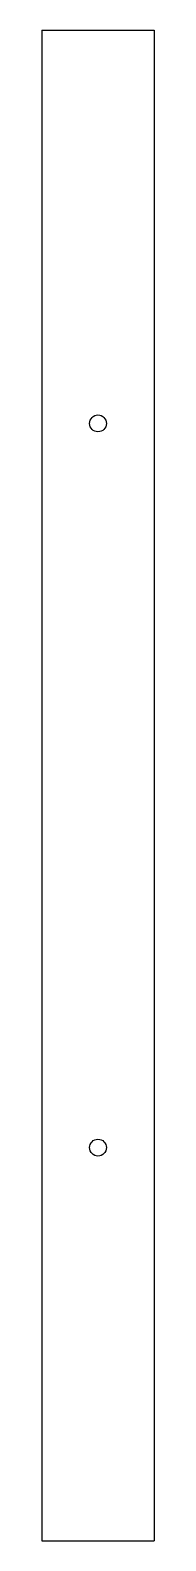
# Model space of a CAD drawing. Header units: millimetres. Extents: x -96 to -76, y 1 to 270.
import ezdxf

# ---------------------------------------------------------------- set-up
doc = ezdxf.new("R2010")
doc.units = ezdxf.units.MM

msp = doc.modelspace()

# ---------------------------------------------------------------- linework, layer by layer
at = {"color": 7, "linetype": 'Continuous'}
for p, q in [((-96.31, 270.17), (-76.31, 270.17)), ((-96.31, 270.17), (-96.31, 1.23)), ((-76.31, 270.17), (-76.31, 1.23)), ((-96.31, 1.23), (-76.31, 1.23))]:
    msp.add_line(p, q, dxfattribs=at)
for centre in [(-86.31, 200.17), (-86.31, 71.23)]:
    msp.add_circle(centre, 1.5, dxfattribs=at)

doc.saveas('drawing.dxf')
